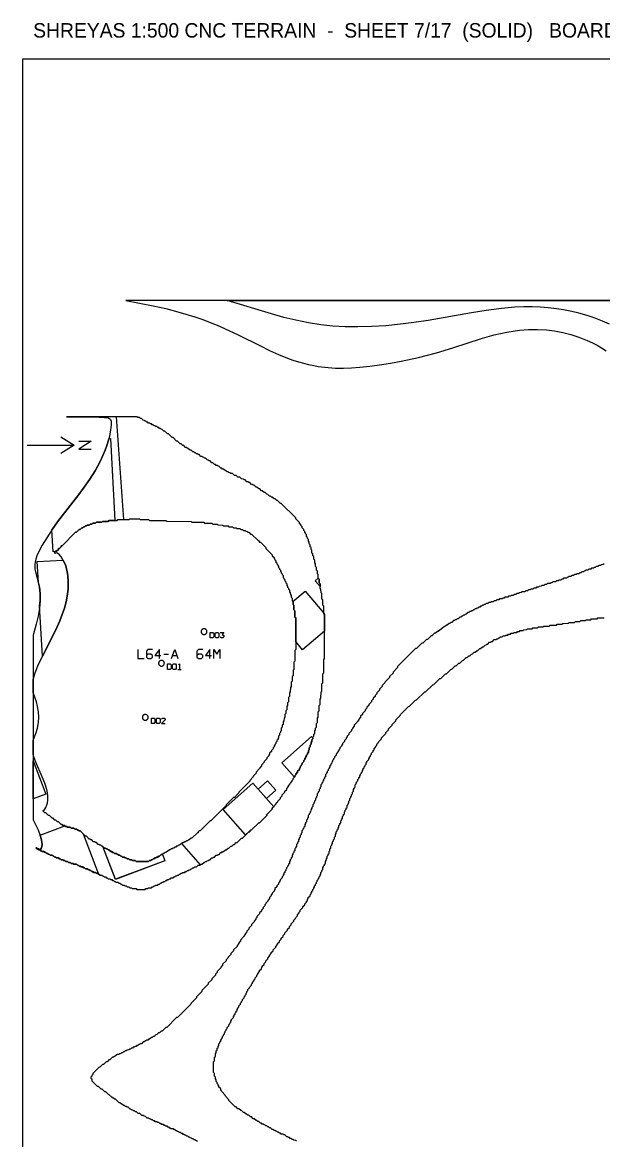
# Model space of a CAD drawing. Header units: millimetres. Extents: x 0 to 1219, y 0 to 1240.
# Drawn here: x 0 to 322, y 620 to 1240 of the extents above; entities that cross this region are included whole.
import ezdxf

# ---------------------------------------------------------------- set-up
doc = ezdxf.new("R2010")
doc.units = ezdxf.units.MM
for name, color, linetype in [('CUT_DOWEL_3.2', 2, 'Continuous'), ('CUT_OUTER', 1, 'Continuous'), ('CUT_SOCKET_BLDG', 4, 'Continuous'), ('ENGRAVE_BLDG_BOX', 5, 'Continuous'), ('ENGRAVE_BLDG_FOOTPRINT', 8, 'Continuous'), ('ENGRAVE_NEXT', 3, 'Continuous'), ('ENGRAVE_NORTH', 2, 'Continuous'), ('ENGRAVE_SITE_BOUNDARY', 6, 'Continuous'), ('ENGRAVE_TEXT', 2, 'Continuous'), ('NOTES', 7, 'Continuous'), ('SHEET_EDGE', 7, 'Continuous')]:
    doc.layers.add(name, color=color, linetype=linetype)

msp = doc.modelspace()

# ---------------------------------------------------------------- linework, layer by layer
at = {"layer": 'CUT_DOWEL_3.2'}
for points in [[(100.69, 900.33), (100.9, 900.35), (101.11, 900.39), (101.31, 900.45), (101.49, 900.55), (101.67, 900.66), (101.83, 900.8), (101.96, 900.96), (102.08, 901.13), (102.17, 901.32), (102.24, 901.52), (102.28, 901.72), (102.29, 901.93), (102.28, 902.14), (102.24, 902.35), (102.17, 902.54), (102.08, 902.73), (101.96, 902.91), (101.83, 903.06), (101.67, 903.2), (101.49, 903.32), (101.31, 903.41), (101.11, 903.48), (100.9, 903.52), (100.69, 903.53), (100.49, 903.52), (100.28, 903.48), (100.08, 903.41), (99.89, 903.32), (99.72, 903.2), (99.56, 903.06), (99.42, 902.91), (99.31, 902.73), (99.22, 902.54), (99.15, 902.35), (99.11, 902.14), (99.09, 901.93), (99.11, 901.72), (99.15, 901.52), (99.22, 901.32), (99.31, 901.13), (99.42, 900.96), (99.56, 900.8), (99.72, 900.66), (99.89, 900.55), (100.08, 900.45), (100.28, 900.39), (100.49, 900.35), (100.69, 900.33)], [(77.1, 882.82), (77.31, 882.83), (77.51, 882.87), (77.71, 882.94), (77.9, 883.03), (78.07, 883.15), (78.23, 883.29), (78.37, 883.44), (78.48, 883.62), (78.58, 883.81), (78.64, 884), (78.68, 884.21), (78.7, 884.42), (78.68, 884.63), (78.64, 884.83), (78.58, 885.03), (78.48, 885.22), (78.37, 885.39), (78.23, 885.55), (78.07, 885.69), (77.9, 885.8), (77.71, 885.9), (77.51, 885.96), (77.31, 886), (77.1, 886.02), (76.89, 886), (76.68, 885.96), (76.49, 885.9), (76.3, 885.8), (76.12, 885.69), (75.97, 885.55), (75.83, 885.39), (75.71, 885.22), (75.62, 885.03), (75.55, 884.83), (75.51, 884.63), (75.5, 884.42), (75.51, 884.21), (75.55, 884), (75.62, 883.81), (75.71, 883.62), (75.83, 883.44), (75.97, 883.29), (76.12, 883.15), (76.3, 883.03), (76.49, 882.94), (76.68, 882.87), (76.89, 882.83), (77.1, 882.82)], [(68.1, 852.82), (68.31, 852.83), (68.51, 852.87), (68.71, 852.94), (68.9, 853.03), (69.07, 853.15), (69.23, 853.29), (69.37, 853.44), (69.48, 853.62), (69.58, 853.81), (69.64, 854), (69.68, 854.21), (69.7, 854.42), (69.68, 854.63), (69.64, 854.83), (69.58, 855.03), (69.48, 855.22), (69.37, 855.39), (69.23, 855.55), (69.07, 855.69), (68.9, 855.8), (68.71, 855.9), (68.51, 855.96), (68.31, 856), (68.1, 856.02), (67.89, 856), (67.68, 855.96), (67.49, 855.9), (67.3, 855.8), (67.12, 855.69), (66.97, 855.55), (66.83, 855.39), (66.71, 855.22), (66.62, 855.03), (66.55, 854.83), (66.51, 854.63), (66.5, 854.42), (66.51, 854.21), (66.55, 854), (66.62, 853.81), (66.71, 853.62), (66.83, 853.44), (66.97, 853.29), (67.12, 853.15), (67.3, 853.03), (67.49, 852.94), (67.68, 852.87), (67.89, 852.83), (68.1, 852.82)]]:
    msp.add_lwpolyline(points, close=True, dxfattribs=at)
at = {"layer": 'CUT_OUTER'}
for points in [[(1205.5, 1085.5), (57.42, 1085.5), (72.5, 1082.54), (79.5, 1081), (87.5, 1078.9), (95.5, 1076.41), (100, 1074.86), (104, 1073.36), (108, 1071.76), (112.1, 1070), (119.58, 1066.5), (132, 1060.27), (137, 1057.84), (142, 1055.58), (147, 1053.55), (150, 1052.47), (153, 1051.49), (158.5, 1050.01), (161.5, 1049.38), (164, 1048.94), (169.5, 1048.29), (173.5, 1048.05), (178, 1048), (182.5, 1048.14), (187, 1048.45), (192.5, 1049.02), (198, 1049.75), (204, 1050.7), (210, 1051.8), (219.5, 1053.85), (224.5, 1055.09), (229.5, 1056.44), (238.5, 1059.14), (255.04, 1064.5), (261.5, 1066.36), (265, 1067.22), (268.5, 1067.95), (272, 1068.54), (275.5, 1068.98), (280.5, 1069.34), (285.5, 1069.39), (290.5, 1069.13), (295, 1068.61), (299.5, 1067.79), (304, 1066.65), (308.5, 1065.19), (313, 1063.37), (315.91, 1062), (318.5, 1060.63), (321, 1059.16), (323.5, 1057.51)], [(322.5, 939.54), (322, 939.07), (321, 939.04), (320.5, 938.57), (319.5, 938.54), (319, 938.07), (318, 938.04), (317.5, 937.56), (316.93, 937.5), (316.5, 937.07), (315.5, 937.04), (315, 936.57), (314, 936.54), (313.5, 936.06), (312.5, 936.03), (312, 935.56), (311.44, 935.5), (311, 935.06), (310, 935.03), (309.5, 934.56), (308.94, 934.5), (308.5, 934.06), (307.5, 934.03), (307, 933.56), (306, 933.53), (305.5, 933.06), (304.5, 933.03), (304, 932.56), (303, 932.53), (302.5, 932.05), (301.94, 932), (301.5, 931.56), (300, 931.53), (299.5, 931.05), (298.95, 931), (298.5, 930.55), (297.5, 930.53), (297, 930.05), (296, 930.03), (295.5, 929.55), (294, 929.53), (293.5, 929.05), (292.95, 929), (292.5, 928.55), (291, 928.53), (290.5, 928.05), (289.5, 928.03), (289, 927.55), (288, 927.53), (287.5, 927.05), (286.5, 927.02), (286, 926.54), (285, 926.52), (284.5, 926.04), (283.5, 926.02), (283, 925.54), (282, 925.52), (281.5, 925.04), (280.5, 925.02), (280, 924.54), (279, 924.52), (278.5, 924.04), (277, 924.02), (276.5, 923.54), (275.5, 923.52), (275, 923.04), (274, 923.02), (273.5, 922.54), (272.5, 922.52), (272, 922.04), (271, 922.02), (270.5, 921.54), (269.5, 921.52), (269, 921.04), (267.5, 921.02), (267, 920.53), (266.46, 920.5), (266, 920.04), (264.5, 920.02), (264, 919.54), (263, 919.52), (262.5, 919.04), (261.5, 919.02), (261, 918.53), (260, 918.52), (259.5, 918.03), (258.5, 918.02), (258, 917.53), (257, 917.52), (256.5, 917.03), (256, 917.02), (255.5, 916.53), (255, 916.52), (254.5, 916.03), (254, 916.02), (253.5, 915.53), (253, 915.52), (252.5, 915.03), (252, 915.02), (251.5, 914.53), (251, 914.52), (250.5, 914.03), (250, 914.02), (249.5, 913.53), (249, 913.52), (248.5, 913.03), (248, 913.02), (247.5, 912.53), (247, 912.52), (246, 911.54), (245.5, 911.52), (245, 911.03), (244.5, 911.02), (244, 910.53), (243.5, 910.52), (243, 910.03), (242.5, 910.02), (241.5, 909.04), (241, 909.02), (240.5, 908.53), (240, 908.52), (239.5, 908.03), (239, 908.02), (238, 907.04), (237.5, 907.02), (237, 906.53), (236.5, 906.52), (235.5, 905.53), (235, 905.52), (234, 904.53), (233.48, 904.5), (232, 903.04), (231.5, 903.02), (230.5, 902.04), (230, 902.02), (229, 901.03), (228.5, 901.02), (227, 899.53), (226.5, 899.52), (224.5, 897.54), (223.98, 897.5), (222, 895.54), (221.48, 895.5), (218.5, 892.53), (217.98, 892.5), (208, 882.52), (207.97, 882), (205.5, 879.52), (205.47, 879), (203.48, 877), (203.47, 876.5), (201, 874.02), (200.97, 873.5), (199.48, 872), (199.47, 871.5), (197.98, 870), (197.97, 869.5), (196.48, 868), (196.47, 867.5), (195.48, 866.5), (195.47, 866), (194.48, 865), (194.47, 864.5), (193.48, 863.5), (193.47, 863), (191.98, 861.5), (191.97, 861), (190.98, 860), (190.97, 859.5), (189.98, 858.5), (189.97, 858), (188.48, 856.5), (188.47, 856), (187.48, 855), (187.47, 854.5), (186.48, 853.5), (186.47, 853), (185.48, 852), (185.47, 851.5), (183.98, 850), (183.97, 849.5), (182.98, 848.5), (182.97, 848), (182.48, 847.5), (182.47, 847), (180.98, 845.5), (180.97, 845), (179.99, 844), (179.98, 843.5), (179.48, 843), (179.47, 842.5), (178.5, 841.52), (178.47, 841), (177.48, 840), (177.47, 839.5), (176.98, 839), (176.97, 838.5), (175.98, 837.5), (175.97, 837), (175.48, 836.5), (175.47, 836), (174.48, 835), (174.47, 834.5), (173.98, 834), (173.97, 833.5), (172.98, 832.5), (172.98, 832), (172.48, 831.5), (172.47, 831), (171.98, 830.5), (171.97, 830), (171.48, 829.5), (171.47, 829), (170.98, 828.5), (170.97, 828), (170.48, 827.5), (170.47, 827), (169.98, 826.5), (169.97, 826), (169.48, 825.5), (169.47, 825), (168.98, 824.5), (168.97, 824), (168.5, 823.53), (168.47, 823), (167.99, 822.5), (167.97, 821.5), (167.5, 821.03), (167.47, 820.5), (166.98, 820), (166.97, 819.5), (166.48, 819), (166.47, 818.5), (165.98, 818), (165.97, 817.5), (165.49, 817), (165.47, 816), (165, 815.53), (164.97, 815), (164.48, 814.5), (164.47, 813.5), (164, 813.03), (163.97, 812.5), (163.48, 812), (163.47, 811), (163, 810.53), (162.97, 810), (162.48, 809.5), (162.47, 808.5), (162, 808.03), (161.97, 807.5), (161.48, 807), (161.47, 806.5), (160.98, 806), (160.97, 805), (160.5, 804.53), (160.47, 804), (159.98, 803.5), (159.97, 802.5), (159.5, 802.03), (159.47, 801.5), (158.98, 801), (158.97, 800.5), (158.48, 800), (158.47, 799), (158, 798.53), (157.97, 798), (157.48, 797.5), (157.47, 796.5), (157, 796.03), (156.97, 795.5), (156.48, 795), (156.47, 794), (156, 793.53), (155.97, 793), (155.48, 792.5), (155.47, 792), (154.98, 791.5), (154.97, 790.5), (154.5, 790.03), (154.47, 789.5), (153.98, 789), (153.97, 788), (153.5, 787.53), (153.47, 787), (152.98, 786.5), (152.97, 785.5), (152.5, 785.03), (152.47, 784.5), (151.98, 784), (151.97, 783), (151.5, 782.53), (151.47, 782), (150.98, 781.5), (150.97, 780.5), (150.5, 780.03), (150.47, 779.5), (149.98, 779), (149.97, 778.5), (149.48, 778), (149.47, 777), (149, 776.53), (148.97, 776), (148.48, 775.5), (148.47, 775), (147.98, 774.5), (147.97, 773.5), (147.5, 773.03), (147.47, 772.5), (146.98, 772), (146.97, 771.5), (146.48, 771), (146.47, 770.5), (145.98, 770), (145.97, 769.5), (145.48, 769), (145.47, 768.5), (144.98, 768), (144.97, 767.5), (144.48, 767), (144.47, 766.5), (143.98, 766), (143.97, 765.5), (142.98, 764.5), (142.97, 764), (142.48, 763.5), (142.47, 763), (141.98, 762.5), (141.97, 762), (141, 761.03), (140.97, 760.5), (139.98, 759.5), (139.97, 759), (139.48, 758.5), (139.47, 758), (138.48, 757), (138.47, 756.5), (137.98, 756), (137.97, 755.5), (137, 754.53), (136.97, 754), (135.98, 753), (135.97, 752.5), (134.98, 751.5), (134.97, 751), (134.48, 750.5), (134.47, 750), (133.5, 749.03), (133.47, 748.5), (132.48, 747.5), (132.47, 747), (131.48, 746), (131.47, 745.5), (129.98, 744), (129.97, 743.5), (129.48, 743), (129.47, 742.5), (128.48, 741.5), (128.47, 741), (127, 739.53), (126.97, 739), (125.48, 737.5), (125.47, 737), (124.48, 736), (124.47, 735.5), (123.48, 734.5), (123.47, 734), (122.48, 733), (122.47, 732.5), (120.98, 731), (120.97, 730.5), (119.98, 729.5), (119.97, 729), (118.98, 728), (118.97, 727.5), (117, 725.53), (116.97, 725), (115.5, 723.53), (115.47, 723), (113.98, 721.5), (113.97, 721), (112.98, 720), (112.96, 719.5), (111, 717.53), (110.97, 717), (109.98, 716), (109.96, 715.5), (107.98, 713.5), (107.97, 713), (106.98, 712), (106.96, 711.5), (105, 709.53), (104.96, 709), (102.98, 707), (102.96, 706.5), (99.5, 703.03), (99.46, 702.5), (96.5, 699.53), (96.46, 699), (93.5, 696.03), (93.46, 695.5), (86, 688.05), (85.47, 688), (80, 682.55), (79.5, 682.53), (77.5, 680.55), (77, 680.53), (76, 679.55), (75.5, 679.53), (74.5, 678.55), (73.96, 678.5), (73, 677.55), (72.5, 677.53), (72, 677.05), (71.5, 677.03), (70.5, 676.05), (70, 676.03), (69.5, 675.55), (69, 675.53), (68.5, 675.05), (68, 675.03), (67.5, 674.54), (67, 674.53), (66, 673.55), (65.5, 673.53), (65, 673.05), (64.5, 673.03), (64, 672.55), (63.5, 672.53), (63, 672.05), (62.5, 672.03), (62, 671.55), (61.5, 671.53), (61, 671.04), (60.5, 671.03), (60, 670.55), (59.5, 670.53), (59, 670.05), (58, 670.02), (57.5, 669.54), (57, 669.53), (56.5, 669.04), (56, 669.03), (55.5, 668.54), (55, 668.53), (54.5, 668.04), (53.96, 668), (53.5, 667.54), (52.5, 667.52), (51.5, 666.54), (51, 666.53), (50.5, 666.04), (50, 666.02), (48.5, 664.54), (48, 664.53), (47, 663.54), (46.5, 663.52), (45, 662.04), (44.47, 662), (43, 660.54), (42.48, 660.5), (39, 657.02), (38.98, 656.5), (38.49, 656), (38.48, 655.5), (37.99, 655), (38, 654.48), (38.48, 654), (38.5, 652.98), (41.5, 649.98), (42, 649.97), (43.47, 648.5), (44, 648.46), (45.47, 647), (46, 646.96), (47.47, 645.5), (48, 645.46), (49.5, 643.98), (50, 643.96), (51, 642.98), (51.5, 642.96), (53.5, 640.98), (54, 640.97), (54.5, 640.48), (55, 640.46), (56, 639.48), (56.5, 639.47), (57, 638.98), (57.5, 638.96), (58, 638.48), (58.5, 638.46), (59.5, 637.48), (60, 637.47), (60.5, 636.98), (61, 636.96), (61.5, 636.48), (62, 636.46), (62.5, 635.98), (63, 635.96), (64, 634.98), (65, 634.96), (66, 633.98), (67, 633.96), (67.5, 633.48), (68, 633.46), (69, 632.48), (70, 632.46), (70.46, 632), (71, 631.96), (71.5, 631.48), (72, 631.46), (72.5, 630.98), (73, 630.96), (73.5, 630.48), (74.5, 630.46), (74.95, 630), (75.5, 629.96), (76, 629.48), (76.5, 629.46), (77, 628.98), (78, 628.95), (78.5, 628.47), (79, 628.46), (79.5, 627.97), (80, 627.96), (80.5, 627.47), (81, 627.46), (81.45, 627), (82, 626.96), (82.5, 626.48), (83.5, 626.45), (84, 625.97), (84.5, 625.95), (85, 625.47), (85.5, 625.45), (86, 624.97), (86.5, 624.95), (87, 624.47), (87.5, 624.45), (88, 623.97), (88.5, 623.95), (89, 623.47), (89.5, 623.45), (90, 622.97), (90.5, 622.95), (91, 622.47), (91.5, 622.45), (92, 621.97), (92.5, 621.94), (93, 621.47), (93.5, 621.44), (94, 620.97), (94.5, 620.94), (95, 620.46), (95.5, 620.44), (95.94, 620), (96.5, 619.94), (97, 619.47)]]:
    msp.add_lwpolyline(points, dxfattribs=at)
msp.add_lwpolyline([(6, 900.01), (6, 797.58), (8.69, 792.01), (9.91, 789.01), (10.64, 786.51), (10.88, 785.01), (10.92, 784.01), (10.85, 783.01), (10.62, 782.01), (10.5, 781.65), (10, 781.13), (9.5, 781.1), (9.09, 781.51), (8.5, 781.54), (8.03, 782.01), (7.5, 782.01), (8, 781.5), (8.5, 781.5), (9, 781), (9.5, 781), (10, 780.5), (10.5, 780.5), (11, 780), (12, 779.99), (12.5, 779.5), (13, 779.49), (13.5, 779), (14, 778.99), (14.48, 778.51), (15, 778.49), (15.5, 778), (16.5, 777.99), (16.98, 777.51), (17.5, 777.49), (18, 777), (18.5, 776.99), (19, 776.5), (20, 776.49), (20.48, 776.01), (21, 775.99), (21.5, 775.5), (22.5, 775.48), (22.97, 775.01), (23.5, 774.99), (24, 774.5), (25, 774.48), (25.5, 774), (26.5, 773.98), (27, 773.5), (28, 773.48), (28.5, 773), (30, 772.98), (30.47, 772.51), (31, 772.48), (31.5, 771.99), (32, 771.98), (32.5, 771.5), (33.5, 771.48), (33.97, 771.01), (34.5, 770.98), (35, 770.49), (36, 770.48), (36.47, 770.01), (37, 769.98), (37.5, 769.49), (38, 769.48), (38.5, 768.99), (39, 768.99), (39.5, 768.5), (40.5, 768.48), (40.97, 768.01), (41.5, 767.98), (42, 767.49), (42.5, 767.49), (43, 767), (44, 766.98), (44.47, 766.51), (45, 766.48), (45.5, 765.99), (46, 765.99), (46.5, 765.49), (47, 765.49), (47.5, 765), (48.5, 764.98), (48.97, 764.51), (49.5, 764.49), (50, 763.99), (50.5, 763.99), (51, 763.5), (51.5, 763.49), (52, 763), (53, 762.98), (53.48, 762.51), (54, 762.49), (54.5, 762), (55, 761.99), (55.5, 761.5), (56.5, 761.49), (56.98, 761.01), (57.5, 760.99), (58, 760.5), (59, 760.49), (59.5, 760), (60.5, 759.99), (61, 759.5), (63, 759.49), (63.5, 759), (68, 759), (68.5, 759.49), (69.5, 759.5), (70, 759.99), (71.5, 760), (72, 760.49), (72.5, 760.5), (73, 760.99), (73.52, 761.01), (74, 761.49), (75, 761.5), (75.5, 761.99), (76, 762), (76.5, 762.49), (77, 762.5), (77.5, 762.99), (78, 763), (78.5, 763.49), (79, 763.5), (79.5, 763.99), (80, 764), (80.5, 764.49), (81, 764.49), (81.5, 764.99), (82.03, 765.01), (82.5, 765.48), (83.5, 765.5), (84, 765.99), (84.5, 766), (85, 766.49), (85.5, 766.49), (86, 766.99), (86.5, 766.99), (87, 767.49), (87.5, 767.49), (88, 767.98), (88.53, 768.01), (89, 768.48), (90, 768.5), (90.5, 768.99), (91, 768.99), (91.5, 769.49), (92, 769.49), (92.5, 769.99), (93, 769.99), (93.5, 770.48), (94, 770.49), (94.5, 770.98), (95.03, 771.01), (95.5, 771.48), (96.5, 771.5), (97.5, 772.48), (98.5, 772.5), (99, 772.99), (99.5, 773), (100.5, 773.98), (101, 773.99), (101.5, 774.48), (102, 774.49), (102.5, 774.98), (103, 774.99), (103.5, 775.49), (104, 775.49), (105, 776.48), (105.5, 776.49), (106, 776.98), (106.5, 776.99), (107.5, 777.98), (108, 777.99), (108.5, 778.48), (109, 778.49), (110, 779.48), (110.5, 779.49), (111, 779.98), (111.5, 779.99), (112.5, 780.98), (113, 780.99), (114, 781.98), (114.5, 781.99), (115.5, 782.98), (116.02, 783.01), (117, 783.98), (117.5, 783.99), (118.5, 784.98), (119, 784.99), (121.5, 787.48), (122.02, 787.51), (125.5, 790.98), (126.02, 791.01), (126.04, 791.51), (126.5, 791.97), (127.02, 792.01), (131, 795.98), (131.52, 796.01), (135.5, 799.99), (135.53, 800.51), (138.52, 803.51), (138.53, 804.01), (140, 805.48), (140.03, 806.01), (141.5, 807.48), (141.53, 808.01), (143.02, 809.51), (143.03, 810.01), (144.02, 811.01), (144.03, 811.51), (145.52, 813.01), (145.53, 813.51), (146.5, 814.48), (146.53, 815.01), (147.52, 816.01), (147.53, 816.51), (148.52, 817.51), (148.53, 818.01), (149.52, 819.01), (149.53, 819.51), (150.02, 820.01), (150.03, 820.51), (151.02, 821.51), (151.03, 822.01), (151.52, 822.51), (151.53, 823.01), (152.5, 823.98), (152.53, 824.51), (153.52, 825.51), (153.53, 826.01), (154.02, 826.51), (154.03, 827.01), (154.52, 827.51), (154.53, 828.01), (155.02, 828.51), (155.03, 829.01), (156.02, 830.01), (156.03, 830.51), (156.52, 831.01), (156.53, 831.51), (157.02, 832.01), (157.03, 832.51), (157.52, 833.01), (157.53, 833.51), (158.02, 834.01), (158.03, 834.51), (158.51, 835.01), (158.53, 836.01), (159.02, 836.51), (159.03, 837.51), (159.52, 838.01), (159.53, 839.01), (160.02, 839.51), (160.03, 840.51), (160.52, 841.01), (160.53, 842.01), (161.02, 842.51), (161.03, 843.51), (161.52, 844.01), (161.53, 845.01), (162.01, 845.51), (162.03, 847.01), (162.52, 847.51), (162.53, 848.51), (163.01, 849.01), (163.03, 851.01), (163.51, 851.51), (163.53, 854.01), (164.01, 854.51), (164.03, 857.51), (164.51, 858.01), (164.53, 861.01), (165.01, 861.51), (165.03, 864.51), (165.51, 865.01), (165.53, 868.51), (166.01, 869.01), (166.03, 873.01), (166.51, 873.51), (166.53, 878.51), (167.01, 879.01), (167.03, 886.51), (167.51, 887.01), (167.51, 911.51), (167.03, 912.01), (167.01, 916.01), (166.53, 916.51), (166.51, 919.51), (166.03, 920.01), (166.01, 923.01), (165.53, 923.51), (165.51, 925.51), (165.03, 926.01), (165.01, 928.51), (164.53, 929.01), (164.52, 931.01), (164.03, 931.51), (164.02, 933.51), (163.53, 934.01), (163.52, 935.51), (163.03, 936.01), (163.02, 937.51), (162.53, 938.01), (162.52, 939.51), (162.03, 940.01), (162.02, 941.51), (161.53, 942.01), (161.52, 943.51), (161.03, 944.01), (161.02, 945.01), (160.53, 945.51), (160.52, 947.01), (160.03, 947.51), (160.02, 948.51), (159.53, 949.01), (159.52, 950.01), (159.03, 950.51), (159.02, 951.51), (158.53, 952.01), (158.52, 953.01), (158.03, 953.51), (158, 954.04), (157.53, 954.51), (157.52, 955.51), (157.03, 956.01), (157, 956.54), (156.53, 957.01), (156.52, 957.51), (156.03, 958.01), (156.02, 958.51), (155.03, 959.51), (155.02, 960.01), (154.53, 960.51), (154.52, 961.01), (153.53, 962.01), (153.52, 962.51), (151.53, 964.51), (151.5, 965.03), (143.52, 973.01), (143, 973.04), (141.5, 974.53), (141, 974.54), (140.03, 975.51), (139.5, 975.54), (138.5, 976.53), (138, 976.54), (137.5, 977.03), (137, 977.05), (136, 978.03), (135.5, 978.05), (134.5, 979.03), (134, 979.05), (133, 980.03), (132.5, 980.05), (131.53, 981.01), (131, 981.05), (130, 982.03), (129.5, 982.05), (128.5, 983.03), (128, 983.05), (127.5, 983.53), (127, 983.55), (126.03, 984.51), (125.5, 984.55), (125, 985.03), (124.5, 985.05), (123.5, 986.03), (123, 986.05), (122.5, 986.53), (121.5, 986.56), (120.5, 987.53), (119.5, 987.56), (118.5, 988.53), (117.5, 988.56), (116.5, 989.53), (115.5, 989.56), (115, 990.04), (114.5, 990.06), (114, 990.54), (113.5, 990.56), (113, 991.04), (112.5, 991.07), (111.5, 992.04), (111, 992.06), (110.5, 992.54), (110, 992.57), (109, 993.54), (108.5, 993.56), (108, 994.04), (107.5, 994.06), (107, 994.54), (106.5, 994.57), (105.5, 995.54), (105, 995.57), (104, 996.54), (103.5, 996.56), (103, 997.04), (102.5, 997.07), (101.5, 998.04), (101, 998.06), (100.5, 998.54), (100, 998.57), (99.5, 999.05), (99, 999.07), (98, 1000.04), (97.5, 1000.07), (97, 1000.54), (96.5, 1000.57), (96, 1001.05), (95.5, 1001.07), (95, 1001.55), (94.5, 1001.58), (93.5, 1002.55), (93, 1002.57), (92.5, 1003.05), (92, 1003.08), (91.05, 1004.01), (90.5, 1004.08), (89.5, 1005.05), (89, 1005.08), (88, 1006.05), (87.5, 1006.08), (86, 1007.55), (85.5, 1007.58), (83.55, 1009.51), (83, 1009.57), (81.05, 1011.51), (80.5, 1011.57), (79.04, 1013.01), (78.5, 1013.07), (77.5, 1014.04), (77, 1014.06), (76.5, 1014.54), (76, 1014.56), (75.55, 1015.01), (75, 1015.06), (74.5, 1015.54), (74, 1015.56), (73.5, 1016.04), (73, 1016.06), (72.5, 1016.54), (72, 1016.56), (71.5, 1017.04), (71, 1017.06), (70.5, 1017.54), (70, 1017.56), (69.5, 1018.04), (69, 1018.06), (68.5, 1018.54), (68, 1018.56), (67.5, 1019.04), (67, 1019.06), (66.04, 1020.01), (65.5, 1020.05), (65, 1020.53), (64, 1020.55), (63.5, 1021.03), (24.48, 1021.01), (42.5, 1020.85), (45.5, 1020.71), (47.5, 1020.4), (48, 1020.22), (48.5, 1019.9), (48.82, 1019.51), (49.15, 1018.51), (49.25, 1016.51), (48.94, 1013.51), (48.37, 1010.51), (47.73, 1008.01), (46.8, 1005.01), (45.89, 1002.51), (44.65, 999.51), (43.26, 996.51), (41.7, 993.51), (40.28, 991.01), (37.47, 986.51), (34.34, 982.01), (31.33, 978.01), (22, 966.1), (19.5, 962.73), (16.5, 958.48), (13.5, 953.97), (11, 949.87), (9.45, 947.01), (8.11, 944.01), (7.44, 942.01), (7.09, 940.51), (6.89, 939.01), (6.87, 937.51), (6.96, 936.51), (7.24, 935.01), (8.79, 929.51), (9.42, 926.51), (9.81, 923.01), (9.87, 921.01), (9.82, 919.01), (9.47, 915.01), (8.72, 910.51), (7.68, 906.01), (6, 900.01)], close=True, dxfattribs=at)
at = {"layer": 'CUT_SOCKET_BLDG'}
msp.add_lwpolyline([(135.91, 819.27), (130.66, 814.64), (135.3, 809.39), (140.54, 814.03), (135.91, 819.27)], close=True, dxfattribs=at)
at = {"layer": 'ENGRAVE_BLDG_BOX'}
for points in [[(29.98, 1020.96), (24.48, 1021.01), (29.98, 1021.01), (29.98, 1020.96)], [(17.07, 946.22), (16.39, 958.31), (16.5, 958.48), (19.5, 962.73), (22, 966.1), (31.33, 978.01), (34.34, 982.01), (37.47, 986.51), (40.28, 991.01), (41.7, 993.51), (43.26, 996.51), (44.65, 999.51), (45.89, 1002.51), (46.8, 1005.01), (47.73, 1008.01), (47.95, 1008.86), (48.76, 1008.91), (51.28, 963.55), (48, 963.53), (47.5, 963.05), (44.5, 963.03), (44, 962.54), (41, 962.52), (40.5, 962.04), (39, 962.02), (38.5, 961.53), (37.5, 961.52), (37, 961.03), (36, 961.02), (35.5, 960.53), (34.98, 960.51), (34.5, 960.03), (34, 960.02), (33.5, 959.53), (33, 959.52), (32, 958.53), (31.49, 958.51), (30, 957.03), (29.49, 957.01), (22, 949.53), (21.49, 949.51), (21.48, 949.01), (20.5, 948.03), (20, 948.02), (19.98, 947.51), (19, 946.53), (18.5, 946.52), (18.27, 946.28), (17.07, 946.22)], [(8.22, 940.77), (22.57, 941.57), (23.34, 940.01), (24, 938.33), (24.5, 936.71), (24.9, 935.01), (25.22, 933.01), (25.46, 929.51), (25.44, 927.51), (25.32, 925.51), (24.8, 921.51), (24.19, 918.51), (23.27, 915.01), (22.14, 911.51), (20.82, 908.01), (19.31, 904.51), (17.65, 901.01), (11.14, 888.25), (9.58, 916.27), (9.82, 919.01), (9.87, 921.01), (9.81, 923.01), (9.42, 926.51), (8.87, 929.13), (8.22, 940.77)], [(162.29, 930.06), (164.03, 931.61), (164.03, 931.51), (164.52, 931.01), (164.53, 929.01), (165.01, 928.51), (165.02, 926.99), (162.29, 930.06)], [(156.7, 924.45), (167.03, 912.14), (167.03, 912.01), (167.51, 911.51), (167.51, 902.19), (155.27, 891.92), (151.51, 896.4), (151.51, 909.51), (151.03, 910.01), (151.01, 913.51), (150.53, 914.01), (150.51, 916.51), (150.03, 917.01), (150.01, 918.51), (149.84, 918.69), (156.7, 924.45)], [(143.84, 829.28), (160.34, 843.84), (161.02, 843.07), (161.02, 842.51), (160.53, 842.01), (160.52, 841.01), (160.03, 840.51), (160.02, 839.51), (159.53, 839.01), (159.52, 838.01), (159.03, 837.51), (159.02, 836.51), (158.53, 836.01), (158.51, 835.01), (158.03, 834.51), (158.02, 834.01), (157.53, 833.51), (157.52, 833.01), (157.03, 832.51), (157.02, 832.01), (156.53, 831.51), (156.52, 831.01), (156.03, 830.51), (156.02, 830.01), (155.03, 829.01), (155.02, 828.51), (154.53, 828.01), (154.52, 827.51), (154.03, 827.01), (154.02, 826.51), (153.53, 826.01), (153.52, 825.51), (152.53, 824.51), (152.5, 823.98), (151.53, 823.01), (151.52, 822.51), (151.03, 822.01), (151.02, 821.51), (150.85, 821.34), (143.84, 829.28)], [(13, 811.9), (6, 809.25), (6, 830.39), (13, 811.9)], [(140.54, 814.03), (135.3, 809.39), (130.66, 814.64), (135.91, 819.27), (140.54, 814.03)], [(111.26, 803.38), (127.75, 817.94), (139.34, 804.82), (138.53, 804.01), (138.52, 803.51), (135.53, 800.51), (135.5, 799.99), (131.52, 796.01), (131, 795.98), (127.02, 792.01), (126.5, 791.97), (126.04, 791.51), (126.02, 791.01), (125.5, 790.98), (123.75, 789.23), (111.26, 803.38)], [(42.15, 767.49), (42, 767.49), (41.5, 767.98), (40.97, 768.01), (40.5, 768.48), (39.5, 768.5), (39, 768.99), (38.5, 768.99), (38, 769.48), (37.5, 769.49), (37, 769.98), (36.47, 770.01), (36, 770.48), (35, 770.49), (34.5, 770.98), (33.97, 771.01), (33.5, 771.48), (32.5, 771.5), (32, 771.98), (31.5, 771.99), (31, 772.48), (30.47, 772.51), (30, 772.98), (28.5, 773), (28, 773.48), (27, 773.5), (26.5, 773.98), (25.5, 774), (25, 774.48), (24, 774.5), (23.5, 774.99), (22.97, 775.01), (22.5, 775.48), (21.5, 775.5), (21, 775.99), (20.48, 776.01), (20, 776.49), (19, 776.5), (18.5, 776.99), (18, 777), (17.5, 777.49), (16.98, 777.51), (16.5, 777.99), (15.5, 778), (15, 778.49), (14.48, 778.51), (14, 778.99), (13.5, 779), (13, 779.49), (12.5, 779.5), (12, 779.99), (11, 780), (10.5, 780.5), (10, 780.5), (9.5, 781), (9, 781), (8.82, 781.18), (8.69, 781.53), (9.09, 781.51), (9.5, 781.1), (10, 781.13), (10.5, 781.65), (10.62, 782.01), (10.85, 783.01), (10.92, 784.01), (10.88, 785.01), (10.64, 786.51), (9.91, 789.01), (9.86, 789.15), (23.63, 794.36), (23.98, 794.01), (24.5, 793.99), (25, 793.5), (26.5, 793.48), (27, 792.99), (28.5, 792.98), (29, 792.49), (30, 792.47), (30.5, 791.99), (31, 791.97), (31.5, 791.49), (32, 791.47), (33.72, 789.77), (42.15, 767.49)], [(78.95, 774.97), (51.55, 764.6), (44.64, 782.85), (45.5, 782), (46, 781.99), (46.5, 781.5), (47, 781.49), (47.5, 780.99), (48, 780.98), (49, 780), (49.5, 779.99), (49.98, 779.51), (50.5, 779.49), (51, 779), (52, 778.99), (52.48, 778.51), (53, 778.49), (53.5, 778), (54, 777.99), (54.5, 777.5), (55, 777.49), (55.5, 777), (56.5, 776.99), (56.98, 776.51), (57.5, 776.49), (58, 776), (59, 775.99), (59.5, 775.5), (60.5, 775.49), (61, 775), (62.5, 774.99), (63, 774.5), (70, 774.5), (70.5, 774.99), (71, 775), (71.5, 775.49), (72, 775.5), (72.5, 775.99), (73, 776), (73.5, 776.49), (74, 776.5), (74.5, 776.99), (75.02, 777.01), (75.5, 777.49), (76, 777.5), (77, 778.49), (77.5, 778.49), (77.59, 778.58), (78.95, 774.97)]]:
    msp.add_lwpolyline(points, close=True, dxfattribs=at)
at = {"layer": 'ENGRAVE_BLDG_FOOTPRINT'}
for points in [[(29.98, 1020.96), (24.48, 1021.01), (29.98, 1021.01), (29.98, 1020.96)], [(17.07, 946.22), (16.39, 958.31), (16.5, 958.48), (19.5, 962.73), (22, 966.1), (31.33, 978.01), (34.34, 982.01), (37.47, 986.51), (40.28, 991.01), (41.7, 993.51), (43.26, 996.51), (44.65, 999.51), (45.89, 1002.51), (46.8, 1005.01), (47.73, 1008.01), (47.95, 1008.86), (48.76, 1008.91), (51.28, 963.55), (48, 963.53), (47.5, 963.05), (44.5, 963.03), (44, 962.54), (41, 962.52), (40.5, 962.04), (39, 962.02), (38.5, 961.53), (37.5, 961.52), (37, 961.03), (36, 961.02), (35.5, 960.53), (34.98, 960.51), (34.5, 960.03), (34, 960.02), (33.5, 959.53), (33, 959.52), (32, 958.53), (31.49, 958.51), (30, 957.03), (29.49, 957.01), (22, 949.53), (21.49, 949.51), (21.48, 949.01), (20.5, 948.03), (20, 948.02), (19.98, 947.51), (19, 946.53), (18.5, 946.52), (18.27, 946.28), (17.07, 946.22)], [(8.22, 940.77), (22.6, 941.5), (23.34, 940.01), (24, 938.33), (24.5, 936.71), (24.9, 935.01), (25.22, 933.01), (25.46, 929.51), (25.44, 927.51), (25.32, 925.51), (24.8, 921.51), (24.19, 918.51), (23.27, 915.01), (22.14, 911.51), (20.82, 908.01), (19.31, 904.51), (17.65, 901.01), (11.14, 888.25), (9.58, 916.27), (9.82, 919.01), (9.87, 921.01), (9.81, 923.01), (9.42, 926.51), (8.87, 929.13), (8.22, 940.77)], [(162.29, 930.06), (164.03, 931.61), (164.03, 931.51), (164.52, 931.01), (164.53, 929.01), (165.01, 928.51), (165.02, 926.99), (162.29, 930.06)], [(167.03, 912.14), (167.03, 912.01), (167.51, 911.51), (167.51, 902.19), (155.27, 891.92), (151.51, 896.4), (151.51, 909.51), (151.03, 910.01), (151.01, 913.51), (150.53, 914.01), (150.51, 916.51), (150.03, 917.01), (150.01, 918.51), (149.84, 918.69), (156.7, 924.45), (167.03, 912.14)], [(161.02, 843.07), (161.02, 842.51), (160.53, 842.01), (160.52, 841.01), (160.03, 840.51), (160.02, 839.51), (159.53, 839.01), (159.52, 838.01), (159.03, 837.51), (159.02, 836.51), (158.53, 836.01), (158.51, 835.01), (158.03, 834.51), (158.02, 834.01), (157.53, 833.51), (157.52, 833.01), (157.03, 832.51), (157.02, 832.01), (156.53, 831.51), (156.52, 831.01), (156.03, 830.51), (156.02, 830.01), (155.03, 829.01), (155.02, 828.51), (154.53, 828.01), (154.52, 827.51), (154.03, 827.01), (154.02, 826.51), (153.53, 826.01), (153.52, 825.51), (152.53, 824.51), (152.5, 823.98), (151.53, 823.01), (151.52, 822.51), (151.03, 822.01), (151.02, 821.51), (150.85, 821.34), (143.84, 829.28), (160.34, 843.84), (161.02, 843.07)], [(13, 811.9), (6, 809.25), (6, 830.39), (13, 811.9)], [(140.54, 814.03), (135.3, 809.39), (130.66, 814.64), (135.91, 819.27), (140.54, 814.03)], [(139.34, 804.82), (138.53, 804.01), (138.52, 803.51), (135.53, 800.51), (135.5, 799.99), (131.52, 796.01), (131, 795.98), (127.02, 792.01), (126.5, 791.97), (126.04, 791.51), (126.02, 791.01), (125.5, 790.98), (123.75, 789.23), (111.26, 803.38), (127.75, 817.94), (139.34, 804.82)], [(42.15, 767.49), (42, 767.49), (41.5, 767.98), (40.97, 768.01), (40.5, 768.48), (39.5, 768.5), (39, 768.99), (38.5, 768.99), (38, 769.48), (37.5, 769.49), (37, 769.98), (36.47, 770.01), (36, 770.48), (35, 770.49), (34.5, 770.98), (33.97, 771.01), (33.5, 771.48), (32.5, 771.5), (32, 771.98), (31.5, 771.99), (31, 772.48), (30.47, 772.51), (30, 772.98), (28.5, 773), (28, 773.48), (27, 773.5), (26.5, 773.98), (25.5, 774), (25, 774.48), (24, 774.5), (23.5, 774.99), (22.97, 775.01), (22.5, 775.48), (21.5, 775.5), (21, 775.99), (20.48, 776.01), (20, 776.49), (19, 776.5), (18.5, 776.99), (18, 777), (17.5, 777.49), (16.98, 777.51), (16.5, 777.99), (15.5, 778), (15, 778.49), (14.48, 778.51), (14, 778.99), (13.5, 779), (13, 779.49), (12.5, 779.5), (12, 779.99), (11, 780), (10.5, 780.5), (10, 780.5), (9.5, 781), (9, 781), (8.82, 781.18), (8.69, 781.53), (9.09, 781.51), (9.5, 781.1), (10, 781.13), (10.5, 781.65), (10.62, 782.01), (10.85, 783.01), (10.92, 784.01), (10.88, 785.01), (10.64, 786.51), (9.91, 789.01), (9.86, 789.15), (23.63, 794.36), (23.98, 794.01), (24.5, 793.99), (25, 793.5), (26.5, 793.48), (27, 792.99), (28.5, 792.98), (29, 792.49), (30, 792.47), (30.5, 791.99), (31, 791.97), (31.5, 791.49), (32, 791.47), (33.72, 789.77), (42.15, 767.49)], [(78.95, 774.97), (51.53, 764.65), (44.64, 782.85), (45.5, 782), (46, 781.99), (46.5, 781.5), (47, 781.49), (47.5, 780.99), (48, 780.98), (49, 780), (49.5, 779.99), (49.98, 779.51), (50.5, 779.49), (51, 779), (52, 778.99), (52.48, 778.51), (53, 778.49), (53.5, 778), (54, 777.99), (54.5, 777.5), (55, 777.49), (55.5, 777), (56.5, 776.99), (56.98, 776.51), (57.5, 776.49), (58, 776), (59, 775.99), (59.5, 775.5), (60.5, 775.49), (61, 775), (62.5, 774.99), (63, 774.5), (70, 774.5), (70.5, 774.99), (71, 775), (71.5, 775.49), (72, 775.5), (72.5, 775.99), (73, 776), (73.5, 776.49), (74, 776.5), (74.5, 776.99), (75.02, 777.01), (75.5, 777.49), (76, 777.5), (77, 778.49), (77.5, 778.49), (77.59, 778.58), (78.95, 774.97)]]:
    msp.add_lwpolyline(points, close=True, dxfattribs=at)
at = {"layer": 'ENGRAVE_NEXT'}
for points in [[(325.5, 1072.26), (321.5, 1074.03), (317, 1075.77), (313, 1077.12), (308.5, 1078.42), (304.5, 1079.4), (300, 1080.29), (296, 1080.91), (291.5, 1081.43), (287, 1081.77), (282.5, 1081.93), (278, 1081.92), (273, 1081.72), (265.5, 1081.1), (257, 1080), (249, 1078.7), (225, 1074.46), (217, 1073.25), (209.5, 1072.29), (201.5, 1071.5), (193.5, 1070.98), (186, 1070.78), (179, 1070.89), (172, 1071.32), (165.5, 1072.01), (158.5, 1073.09), (151.5, 1074.51), (145, 1076.08), (138, 1078.01), (113.57, 1085.5), (677.45, 1085.5)], [(152, 619.47), (151.5, 619.95), (150.5, 619.98), (150, 620.46), (149.45, 620.5), (149, 620.96), (148.5, 620.97), (148, 621.46), (147.5, 621.47), (147, 621.96), (146.5, 621.98), (145.5, 622.95), (145, 622.97), (144.5, 623.45), (143.5, 623.48), (143, 623.96), (142.46, 624), (142, 624.46), (141.5, 624.48), (141, 624.96), (140.5, 624.98), (140, 625.46), (139.5, 625.48), (139, 625.96), (138.5, 625.98), (137.5, 626.96), (137, 626.98), (136.5, 627.46), (136, 627.48), (135.5, 627.96), (135, 627.98), (134.5, 628.46), (134, 628.48), (133.5, 628.96), (133, 628.98), (132.5, 629.47), (132, 629.48), (131, 630.46), (130.5, 630.48), (130, 630.97), (129.5, 630.98), (128.5, 631.96), (128, 631.98), (127, 632.96), (126.47, 633), (125.5, 633.96), (125, 633.98), (124.5, 634.46), (124, 634.48), (123, 635.46), (122.5, 635.48), (121.5, 636.46), (121, 636.48), (120, 637.46), (119.5, 637.48), (118.5, 638.47), (117.97, 638.5), (114.5, 641.97), (114.46, 642.5), (112.5, 644.47), (112.46, 645), (110.5, 646.97), (110.46, 647.5), (109.98, 648), (109.96, 648.5), (108.98, 649.5), (108.96, 650), (108.48, 650.5), (108.46, 651), (108, 651.47), (107.96, 652), (107.48, 652.5), (107.46, 653.5), (106.98, 654), (106.96, 655), (106.48, 655.5), (106.46, 657), (105.98, 657.5), (105.98, 663.5), (106.46, 664), (106.48, 666), (106.96, 666.5), (106.98, 668), (107.46, 668.5), (107.48, 669.5), (107.96, 670), (107.98, 671), (108.46, 671.5), (108.5, 672.04), (108.96, 672.5), (108.98, 673.5), (109.46, 674), (109.48, 674.5), (109.96, 675), (109.98, 675.5), (110.46, 676), (110.48, 676.5), (110.96, 677), (110.98, 677.5), (111.46, 678), (111.48, 678.5), (111.96, 679), (111.98, 679.5), (112.46, 680), (112.48, 680.5), (112.96, 681), (112.98, 681.5), (113.46, 682), (113.48, 682.5), (114.46, 683.5), (114.48, 684), (114.96, 684.5), (114.98, 685), (115.46, 685.5), (115.48, 686), (115.96, 686.5), (115.98, 687), (116.96, 688), (116.98, 688.5), (117.46, 689), (117.48, 689.5), (117.96, 690), (117.98, 690.5), (118.46, 691), (118.48, 691.5), (118.97, 692), (118.98, 692.5), (119.47, 693), (119.48, 693.5), (119.97, 694), (119.98, 694.5), (120.96, 695.5), (120.98, 696), (121.47, 696.5), (121.48, 697), (121.97, 697.5), (121.98, 698), (122.96, 699), (122.98, 699.5), (123.47, 700), (123.48, 700.5), (123.97, 701), (123.98, 701.5), (124.47, 702), (124.48, 702.5), (124.97, 703), (124.98, 703.5), (125.97, 704.5), (126, 705.03), (126.97, 706), (126.98, 706.5), (127.47, 707), (127.48, 707.5), (128.47, 708.5), (128.48, 709), (128.97, 709.5), (128.98, 710), (129.97, 711), (129.98, 711.5), (130.47, 712), (130.48, 712.5), (131.47, 713.5), (131.5, 714.03), (132.47, 715), (132.48, 715.5), (132.97, 716), (132.98, 716.5), (133.97, 717.5), (133.98, 718), (134.97, 719), (134.98, 719.5), (135.97, 720.5), (136, 721.03), (136.97, 722), (136.98, 722.5), (137.97, 723.5), (137.98, 724), (138.97, 725), (138.98, 725.5), (140.47, 727), (140.48, 727.5), (141.47, 728.5), (141.48, 729), (142.47, 730), (142.48, 730.5), (143.47, 731.5), (143.48, 732), (144.47, 733), (144.48, 733.5), (145.47, 734.5), (145.48, 735), (146.97, 736.5), (146.98, 737), (147.97, 738), (147.98, 738.5), (148.97, 739.5), (149, 740.03), (150.47, 741.5), (150.48, 742), (151.47, 743), (151.48, 743.5), (152.47, 744.5), (152.5, 745.03), (153.47, 746), (153.48, 746.5), (153.97, 747), (153.98, 747.5), (155.47, 749), (155.48, 749.5), (156.47, 750.5), (156.5, 751.03), (157.47, 752), (157.48, 752.5), (157.97, 753), (157.98, 753.5), (158.47, 754), (158.48, 754.5), (159.47, 755.5), (159.48, 756), (159.97, 756.5), (159.98, 757), (160.47, 757.5), (160.48, 758), (160.97, 758.5), (160.98, 759), (161.47, 759.5), (161.48, 760), (161.97, 760.5), (161.98, 761), (162.47, 761.5), (162.48, 762), (162.97, 762.5), (162.98, 763), (163.47, 763.5), (163.48, 764), (163.97, 764.5), (163.98, 765), (164.47, 765.5), (164.48, 766), (164.97, 766.5), (165, 767.04), (165.47, 767.5), (165.48, 768.5), (165.97, 769), (166, 769.54), (166.47, 770), (166.48, 771), (166.97, 771.5), (166.98, 772), (167.47, 772.5), (167.5, 773.04), (167.97, 773.5), (167.98, 774.5), (168.47, 775), (168.48, 776), (168.97, 776.5), (168.98, 777.5), (169.47, 778), (169.5, 778.54), (169.97, 779), (169.98, 780), (170.47, 780.5), (170.48, 781.5), (170.97, 782), (170.98, 783), (171.47, 783.5), (171.5, 784.03), (171.97, 784.5), (171.98, 785.5), (172.47, 786), (172.5, 786.53), (172.97, 787), (172.98, 788), (173.47, 788.5), (173.48, 789.5), (173.97, 790), (173.99, 791), (174.47, 791.5), (174.48, 792), (174.97, 792.5), (175, 793.03), (175.47, 793.5), (175.48, 794.5), (175.97, 795), (176, 795.53), (176.47, 796), (176.48, 797), (176.97, 797.5), (177, 798.03), (177.47, 798.5), (177.48, 799.5), (177.97, 800), (178, 800.53), (178.47, 801), (178.48, 802), (178.97, 802.5), (178.98, 803), (179.47, 803.5), (179.5, 804.03), (179.97, 804.5), (179.98, 805.5), (180.47, 806), (180.5, 806.53), (180.97, 807), (180.98, 808), (181.47, 808.5), (181.49, 809.5), (181.97, 810), (181.98, 810.5), (182.47, 811), (182.5, 811.53), (182.97, 812), (182.98, 813), (183.47, 813.5), (183.49, 814.5), (183.97, 815), (184, 815.53), (184.47, 816), (184.49, 817), (184.98, 817.5), (184.98, 818), (185.47, 818.5), (185.48, 819), (185.97, 819.5), (185.98, 820), (186.47, 820.5), (186.48, 821), (186.97, 821.5), (186.98, 822), (187.47, 822.5), (187.48, 823), (187.97, 823.5), (187.98, 824), (188.47, 824.5), (188.48, 825), (188.97, 825.5), (188.98, 826), (189.47, 826.5), (189.48, 827), (189.97, 827.5), (189.98, 828), (190.47, 828.5), (190.48, 829), (190.98, 829.5), (190.98, 830), (191.97, 831), (191.98, 831.5), (192.47, 832), (192.48, 832.5), (192.97, 833), (192.98, 833.5), (193.48, 834), (193.49, 834.5), (194.47, 835.5), (194.48, 836), (194.98, 836.5), (195, 837.02), (195.97, 838), (195.98, 838.5), (196.48, 839), (196.49, 839.5), (197.47, 840.5), (197.5, 841.02), (198.97, 842.5), (199, 843.02), (201.47, 845.5), (201.48, 846), (202.97, 847.5), (203, 848.02), (204.97, 850), (205, 850.52), (206.97, 852.5), (207, 853.02), (209.47, 855.5), (209.5, 856.02), (213.98, 860.5), (214.5, 860.53), (217.98, 864), (218.5, 864.04), (222.98, 868.5), (223.5, 868.54), (227.47, 872.5), (228, 872.54), (231.47, 876), (232, 876.04), (234.47, 878.5), (235, 878.54), (237.47, 881), (238, 881.04), (239.97, 883), (240.5, 883.04), (241.97, 884.5), (242.5, 884.54), (244, 886.02), (244.5, 886.04), (246, 887.52), (246.5, 887.54), (247.5, 888.52), (248, 888.54), (248.97, 889.5), (249.5, 889.54), (250.5, 890.52), (251, 890.54), (252, 891.52), (252.5, 891.54), (253.5, 892.52), (254, 892.54), (255, 893.52), (255.5, 893.53), (256.5, 894.52), (257, 894.53), (257.5, 895.02), (258, 895.04), (259, 896.02), (259.5, 896.03), (260, 896.52), (260.5, 896.53), (261.5, 897.52), (262.5, 897.53), (262.97, 898), (263.5, 898.03), (264, 898.52), (264.5, 898.53), (265, 899.02), (266, 899.03), (266.5, 899.52), (267.5, 899.53), (268, 900.02), (269, 900.03), (269.5, 900.52), (270.5, 900.53), (271, 901.02), (272, 901.03), (272.5, 901.52), (274, 901.54), (274.5, 902.02), (275.5, 902.03), (276, 902.52), (277.5, 902.54), (278, 903.02), (279.5, 903.04), (280, 903.52), (282.5, 903.54), (283, 904.02), (285.5, 904.04), (286, 904.52), (288.5, 904.54), (289, 905.02), (292, 905.04), (292.5, 905.52), (296, 905.54), (296.5, 906.02), (299, 906.04), (299.5, 906.52), (302.5, 906.55), (303, 907.02), (306, 907.05), (306.5, 907.52), (309, 907.55), (309.5, 908.02), (312, 908.05), (312.5, 908.52), (315, 908.55), (315.5, 909.02), (318.5, 909.05), (319, 909.52), (322.5, 909.55)]]:
    msp.add_lwpolyline(points, dxfattribs=at)
msp.add_lwpolyline([(6, 875.46), (6.12, 876.01), (6.84, 878.51), (7.56, 880.51), (8.61, 883.01), (11, 887.98), (17.65, 901.01), (19.31, 904.51), (20.82, 908.01), (22.14, 911.51), (23.27, 915.01), (24.19, 918.51), (24.8, 921.51), (25.32, 925.51), (25.44, 927.51), (25.46, 929.51), (25.22, 933.01), (24.9, 935.01), (24.5, 936.71), (24, 938.33), (23.34, 940.01), (22.5, 941.71), (21.5, 943.31), (20.5, 944.57), (19.5, 945.43), (19, 945.59), (18.5, 945.47), (18, 945.18), (17.99, 946.01), (18.5, 946.52), (19, 946.53), (19.98, 947.51), (20, 948.02), (20.5, 948.03), (21.48, 949.01), (21.49, 949.51), (22, 949.53), (29.49, 957.01), (30, 957.03), (31.49, 958.51), (32, 958.53), (33, 959.52), (33.5, 959.53), (34, 960.02), (34.5, 960.03), (34.98, 960.51), (35.5, 960.53), (36, 961.02), (37, 961.03), (37.5, 961.52), (38.5, 961.53), (39, 962.02), (40.5, 962.04), (41, 962.52), (44, 962.54), (44.5, 963.03), (47.5, 963.05), (48, 963.53), (52.5, 963.56), (53, 964.03), (59, 964.06), (59.5, 964.53), (65, 964.54), (65.5, 964.07), (70, 964.04), (70.5, 963.57), (79.5, 963.54), (80, 963.08), (93.5, 963.04), (94, 962.57), (100.5, 962.53), (101, 962.06), (105, 962.03), (105.5, 961.56), (108, 961.53), (108.5, 961.06), (111, 961.03), (111.5, 960.55), (114, 960.53), (114.5, 960.05), (116.5, 960.03), (117, 959.55), (118.5, 959.53), (119, 959.05), (120.5, 959.03), (121, 958.54), (122, 958.53), (122.5, 958.04), (123.5, 958.03), (124, 957.54), (124.53, 957.51), (125, 957.04), (125.5, 957.03), (126.5, 956.04), (127.02, 956.01), (130.5, 952.54), (131.02, 952.51), (131.04, 952.01), (131.5, 951.55), (132, 951.53), (133.5, 950.04), (135.02, 948.51), (135.03, 948.01), (138.5, 944.53), (138.53, 944.01), (139.52, 943.01), (139.53, 942.51), (140.02, 942.01), (140.03, 941.51), (140.52, 941.01), (140.53, 940.51), (141.02, 940.01), (141.03, 939.51), (141.52, 939.01), (141.53, 938.51), (142, 938.04), (142.03, 937.51), (142.52, 937.01), (142.53, 936.51), (143.02, 936.01), (143.03, 935.51), (143.52, 935.01), (143.53, 934.51), (144.02, 934.01), (144.03, 933.51), (144.52, 933.01), (144.53, 932.01), (145, 931.54), (145.03, 931.01), (145.52, 930.51), (145.53, 930.01), (146.02, 929.51), (146.03, 929.01), (146.51, 928.51), (146.53, 927.51), (147, 927.04), (147.03, 926.51), (147.52, 926.01), (147.52, 925.51), (148.01, 925.01), (148.03, 924.01), (148.51, 923.51), (148.53, 922.51), (149.01, 922.01), (149.03, 921.01), (149.51, 920.51), (149.53, 919.01), (150.01, 918.51), (150.03, 917.01), (150.51, 916.51), (150.53, 914.01), (151.01, 913.51), (151.03, 910.01), (151.51, 909.51), (151.51, 892.01), (151.03, 891.51), (151.01, 885.51), (150.53, 885.01), (150.51, 881.01), (150.03, 880.51), (150.01, 877.51), (149.53, 877.01), (149.51, 874.51), (149.03, 874.01), (149.01, 871.51), (148.53, 871.01), (148.51, 868.51), (148.03, 868.01), (148.01, 866.01), (147.53, 865.51), (147.51, 863.01), (147.03, 862.51), (147.01, 861.01), (146.53, 860.51), (146.51, 858.51), (146.03, 858.01), (146.01, 856.51), (145.53, 856.01), (145.51, 854.51), (145.03, 854.01), (145.01, 852.51), (144.53, 852.01), (144.51, 850.51), (144.03, 850.01), (144.01, 849.01), (143.53, 848.51), (143.51, 847.01), (143.03, 846.51), (143, 845.98), (142.53, 845.51), (142.51, 844.51), (142.03, 844.01), (142.01, 843.01), (141.52, 842.51), (141.52, 842.01), (141.03, 841.51), (141.02, 841.01), (140.53, 840.51), (140.52, 840.01), (140.03, 839.51), (140.02, 839.01), (139.53, 838.51), (139.52, 838.01), (139.03, 837.51), (139.02, 837.01), (138.03, 836.01), (138, 835.49), (137.03, 834.51), (137.02, 834.01), (136.53, 833.51), (136.52, 833.01), (135.53, 832.01), (135.52, 831.51), (134.03, 830.01), (134.02, 829.51), (132.53, 828.01), (132.52, 827.51), (131.53, 826.51), (131.5, 825.99), (129.53, 824.01), (129.52, 823.51), (128.03, 822.01), (128, 821.49), (126.03, 819.51), (126, 818.99), (120.03, 813.01), (120.02, 812.51), (119.5, 811.98), (117.52, 810.01), (117, 809.98), (113.03, 806.01), (113, 805.49), (108.02, 800.51), (104.52, 797.01), (104, 796.98), (98.52, 791.51), (98, 791.48), (97.53, 791.01), (97.5, 790.49), (97, 790.48), (94.02, 787.51), (93.5, 787.49), (92.5, 786.5), (92, 786.49), (91.5, 786), (91, 785.99), (90.5, 785.5), (90, 785.49), (89.5, 784.99), (89, 784.99), (88.5, 784.49), (88, 784.48), (87, 783.5), (86.5, 783.49), (86, 783), (85.5, 782.99), (85, 782.5), (84.5, 782.49), (84, 781.99), (83.5, 781.99), (83, 781.49), (82.5, 781.49), (82, 780.99), (81.5, 780.98), (80.5, 780), (80, 779.99), (79.5, 779.5), (79, 779.49), (78.5, 779), (78, 778.99), (77.5, 778.49), (77, 778.49), (76, 777.5), (75.5, 777.49), (75.02, 777.01), (74.5, 776.99), (74, 776.5), (73.5, 776.49), (73, 776), (72.5, 775.99), (72, 775.5), (71.5, 775.49), (71, 775), (70.5, 774.99), (70, 774.5), (63, 774.5), (62.5, 774.99), (61, 775), (60.5, 775.49), (59.5, 775.5), (59, 775.99), (58, 776), (57.5, 776.49), (56.98, 776.51), (56.5, 776.99), (55.5, 777), (55, 777.49), (54.5, 777.5), (54, 777.99), (53.5, 778), (53, 778.49), (52.48, 778.51), (52, 778.99), (51, 779), (50.5, 779.49), (49.98, 779.51), (49.5, 779.99), (49, 780), (48, 780.98), (47.5, 780.99), (47, 781.49), (46.5, 781.5), (46, 781.99), (45.5, 782), (44.5, 782.98), (44, 782.99), (43.5, 783.49), (43, 783.49), (42.5, 783.99), (42, 784), (41, 784.98), (40.5, 784.99), (40, 785.49), (39.48, 785.51), (38.5, 786.48), (38, 786.49), (37.5, 786.99), (37, 786.99), (35.5, 788.48), (34.98, 788.51), (32, 791.47), (31.5, 791.49), (31, 791.97), (30.5, 791.99), (30, 792.47), (29, 792.49), (28.5, 792.98), (27, 792.99), (26.5, 793.48), (25, 793.5), (24.5, 793.99), (23.98, 794.01), (23.5, 794.49), (22.5, 794.5), (22, 794.99), (21.5, 795), (20, 796.49), (19.5, 796.5), (18.5, 797.49), (18, 797.5), (17, 798.49), (16.5, 798.5), (15, 799.99), (14.5, 800), (13, 801.5), (12.5, 801.5), (11.49, 802.51), (11.5, 802.86), (12, 803.03), (12.5, 803.6), (13, 804.49), (13.59, 806.01), (13.84, 807.01), (14.05, 808.51), (14.05, 811.01), (13.87, 812.51), (13.48, 814.51), (12.43, 818.01), (11.04, 821.51), (7.5, 829.56), (6.57, 832.01), (6, 833.85), (6, 841.62), (7.63, 846.01), (8.37, 848.51), (8.93, 851.51), (9.12, 854.51), (8.97, 857.51), (8.47, 860.51), (7.77, 863.01), (6, 868.17), (6, 868.54), (6, 875.43), (6, 875.46)], close=True, dxfattribs=at)
at = {"layer": 'ENGRAVE_NORTH'}
for points in [[(2.69, 1005.31), (28.69, 1005.31)], [(21.41, 1009.99), (28.69, 1005.31), (21.41, 1000.63)], [(31.29, 1007.56), (38.05, 1007.56), (31.29, 1003.06), (38.05, 1003.06)]]:
    msp.add_lwpolyline(points, dxfattribs=at)
at = {"layer": 'ENGRAVE_SITE_BOUNDARY'}
for points in [[(56.15, 964.05), (52.25, 1021.02)], [(98.65, 772.65), (88.38, 784.49)]]:
    msp.add_lwpolyline(points, dxfattribs=at)
at = {"layer": 'ENGRAVE_TEXT'}
for points in [[(104.09, 898.53), (104.09, 901.53), (105.59, 901.53), (106.09, 901.03), (106.09, 899.03), (105.59, 898.53), (104.09, 898.53)], [(106.89, 899.03), (106.89, 901.03), (107.39, 901.53), (108.39, 901.53), (108.89, 901.03), (108.89, 899.03), (108.39, 898.53), (107.39, 898.53), (106.89, 899.03)], [(109.69, 901.53), (111.69, 901.53), (110.69, 900.28), (111.69, 899.78), (111.69, 899.03), (111.19, 898.53), (110.19, 898.53), (109.69, 899.03)], [(64.08, 892.03), (64.08, 887.03), (67.42, 887.03)], [(72.08, 892.03), (69.58, 892.03), (68.75, 891.19), (68.75, 887.86), (69.58, 887.03), (71.25, 887.03), (72.08, 887.86), (72.08, 888.69), (71.25, 889.53), (69.58, 889.53), (68.75, 888.69)], [(75.92, 887.03), (75.92, 892.03), (73.42, 888.69), (76.75, 888.69)], [(78.5, 889.53), (81, 889.53)], [(82.75, 887.03), (84.42, 892.03), (86.08, 887.03)], [(83.33, 888.69), (85.5, 888.69)], [(100.08, 892.03), (97.58, 892.03), (96.75, 891.19), (96.75, 887.86), (97.58, 887.03), (99.25, 887.03), (100.08, 887.86), (100.08, 888.69), (99.25, 889.53), (97.58, 889.53), (96.75, 888.69)], [(103.92, 887.03), (103.92, 892.03), (101.42, 888.69), (104.75, 888.69)], [(106.08, 887.03), (106.08, 892.03), (107.75, 889.53), (109.42, 892.03), (109.42, 887.03)], [(80.5, 881.02), (80.5, 884.02), (82, 884.02), (82.5, 883.52), (82.5, 881.52), (82, 881.02), (80.5, 881.02)], [(83.3, 881.52), (83.3, 883.52), (83.8, 884.02), (84.8, 884.02), (85.3, 883.52), (85.3, 881.52), (84.8, 881.02), (83.8, 881.02), (83.3, 881.52)], [(86.1, 881.02), (88.1, 881.02)], [(86.6, 883.52), (87.1, 884.02), (87.1, 881.02)], [(71.5, 851.02), (71.5, 854.02), (73, 854.02), (73.5, 853.52), (73.5, 851.52), (73, 851.02), (71.5, 851.02)], [(74.3, 851.52), (74.3, 853.52), (74.8, 854.02), (75.8, 854.02), (76.3, 853.52), (76.3, 851.52), (75.8, 851.02), (74.8, 851.02), (74.3, 851.52)], [(77.1, 853.52), (77.6, 854.02), (78.6, 854.02), (79.1, 853.52), (79.1, 853.02), (77.1, 851.02), (79.1, 851.02)]]:
    msp.add_lwpolyline(points, dxfattribs=at)
at = {"layer": 'SHEET_EDGE'}
msp.add_lwpolyline([(0, 0), (1219.2, 0), (1219.2, 1219.2), (0, 1219.2)], close=True, dxfattribs=at)

# ---------------------------------------------------------------- texts
at = {"layer": 'NOTES'}
msp.add_text('SHREYAS 1:500 CNC TERRAIN  -  SHEET 7/17  (SOLID)   BOARD 2.0 mm   4 ft x 4 ft (1219.2 x 1219.2 mm)', height=8, dxfattribs=at).set_placement((6, 1231.2))

doc.saveas('drawing.dxf')
